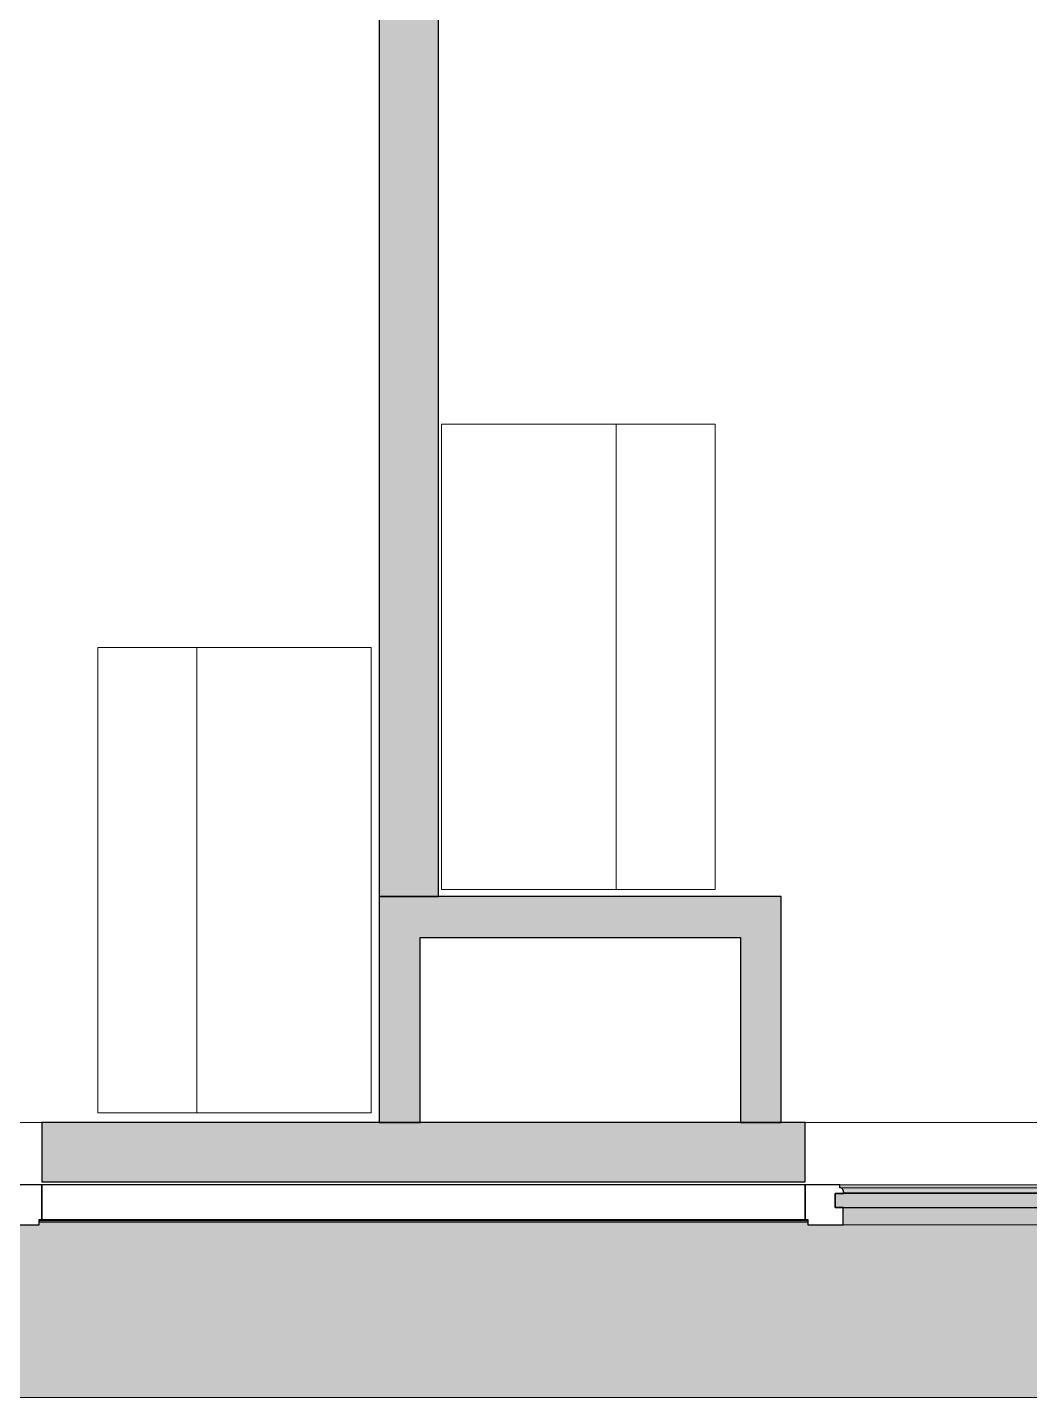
# Model space of a CAD drawing. Header units: millimetres. Extents: x 155927 to 317870, y -36033 to 97293.
# Drawn here: x 166870 to 168592, y 8897 to 11252 of the extents above; entities that cross this region are included whole.
import ezdxf

# ---------------------------------------------------------------- set-up
doc = ezdxf.new("R2010")
doc.units = ezdxf.units.MM
doc.header["$MEASUREMENT"] = 0
for name, color, linetype, lineweight in [('A-GLAZ', 7, 'CONTINUOUS', 9), ('A-WALL-PATT', 7, 'CONTINUOUS', 9), ('I-FURN', 8, 'CONTINUOUS', 9), ('I-WALL', 7, 'CONTINUOUS', 9)]:
    doc.layers.add(name, color=color, linetype=linetype, lineweight=lineweight)

msp = doc.modelspace()

# ---------------------------------------------------------------- hatches: boundary and pattern name
at = {"layer": 'A-GLAZ'}
h = msp.add_hatch(color=256, dxfattribs=at)
h.paths.add_polyline_path([(168270.4, 9255.8), (168267.6, 9257.5), (168268.9, 9256.4), (168270, 9255.9)], flags=0)
h.paths.add_polyline_path([(170981.4, 9255.8), (170978.6, 9257.5), (170979.9, 9256.4), (170981, 9255.9)], flags=0)
h.paths.add_polyline_path([(165558.4, 9255.8), (165555.6, 9257.5), (165556.9, 9256.4), (165558, 9255.9)], flags=0)
h.paths.add_polyline_path([(162847.4, 9255.8), (162844.6, 9257.5), (162845.9, 9256.4), (162847, 9255.9)], flags=0)
for points in [[(169543.8, 9257.5), (169547.6, 9257.5), (169547.6, 9262.5), (168266, 9262.5), (168266, 9257.5), (169541.8, 9257.5)], [(169541.8, 9252.6), (169543.6, 9256.2), (169543.8, 9257.5), (168268.9, 9257), (168271.6, 9253.9), (168272.3, 9252.6), (169541.4, 9252.6)], [(169555.6, 9223.6), (169555.6, 9247.5), (168258.1, 9247.5), (168258.1, 9223.6), (169104.9, 9223.6)], [(169104.9, 9248.6), (169540.4, 9248.6), (169541.6, 9252.6), (168272, 9251.5), (168273.3, 9248.6), (168503.4, 9248.6)], [(169541.6, 9193.6), (169541.6, 9223.6), (168272, 9223.6), (168272, 9193.6), (169104.9, 9193.6)], [(172112.1, 8896.6), (172417.8, 8896.6), (172417.8, 8933.6), (172317.8, 8933.6), (172317.8, 9198.3), (172313.5, 9198.3), (172313.5, 9193.6), (170922.2, 9193.6), (170922.2, 9198.3), (169602.5, 9198.3), (169602.5, 9193.6), (168211.2, 9193.6), (168211.2, 9198.3), (166890.5, 9198.3), (166890.5, 9193.6), (165499.2, 9193.6), (165499.2, 9198.3), (164179.5, 9198.3), (164179.5, 9193.6), (162788.2, 9193.6), (162788.2, 9198.3), (162783.8, 9198.3), (162783.8, 8896.6), (170909.2, 8896.6)]]:
    msp.add_hatch(color=256, dxfattribs=at).paths.add_polyline_path(points, flags=0)
h = msp.add_hatch(color=256, dxfattribs=at)
h.paths.add_polyline_path([(172317.8, 9198.3), (172317.8, 9200.4), (172313.5, 9200.4), (172313.5, 9198.3)], flags=0)
h.paths.add_polyline_path([(170922.2, 9198.3), (170922.2, 9200.4), (169602.5, 9200.4), (169602.5, 9198.3), (170912.5, 9198.3)], flags=0)
h.paths.add_polyline_path([(168211.2, 9198.3), (168211.2, 9200.4), (166890.5, 9200.4), (166890.5, 9198.3), (168201.5, 9198.3)], flags=0)
h.paths.add_polyline_path([(165499.2, 9198.3), (165499.2, 9200.4), (164179.5, 9200.4), (164179.5, 9198.3), (165496.2, 9198.3)], flags=0)
h.paths.add_polyline_path([(162788.2, 9198.3), (162788.2, 9200.4), (162783.8, 9200.4), (162783.8, 9198.3)], flags=0)
at = {"layer": 'A-WALL-PATT'}
for points in [[(167474.8, 9757.8), (167576.8, 9757.8), (167576.8, 13505.6), (167474.8, 13505.6), (167474.8, 9818)], [(168095.7, 9687.8), (168165.7, 9687.8), (168165.7, 9757.8), (167474.8, 9757.8), (167474.8, 9687.8), (167902, 9687.8)], [(167544.8, 9369.6), (167544.8, 9687.8), (167474.8, 9687.8), (167474.8, 9369.6)], [(168165.7, 9369.6), (168165.7, 9687.8), (168095.7, 9687.8), (168095.7, 9369.6)], [(166996.8, 9267.6), (166996.8, 9369.6), (166894.8, 9369.6), (166894.8, 9267.6)], [(168104.8, 9267.6), (168104.8, 9369.6), (166996.8, 9369.6), (166996.8, 9267.6), (167902, 9267.6)], [(168206.8, 9267.6), (168206.8, 9369.6), (168104.8, 9369.6), (168104.8, 9267.6)]]:
    msp.add_hatch(color=256, dxfattribs=at).paths.add_polyline_path(points, flags=0)

# ---------------------------------------------------------------- linework, layer by layer
at = {"layer": 'A-GLAZ', "lineweight": 30}
for p, q in [((166894.8, 9262.5), (166835.6, 9262.5)), ((168206.8, 9262.5), (166894.8, 9262.5)), ((166894.8, 9262.5), (166894.8, 9202.6)), ((166894.8, 9202.6), (166894.8, 9262.5)), ((168206.8, 9202.6), (168206.8, 9262.5)), ((168266, 9262.5), (168206.8, 9262.5)), ((168206.8, 9262.5), (168206.8, 9202.6)), ((168266, 9257.5), (168266, 9262.5)), ((168267.6, 9257.5), (168266, 9257.5)), ((169555.6, 9247.5), (168258.1, 9247.5)), ((168258.1, 9247.5), (168258.1, 9223.6)), ((168258.1, 9223.6), (168258.1, 9247.5)), ((168258.1, 9247.5), (168273.3, 9247.5)), ((168273.3, 9247.5), (168273.3, 9248.6)), ((168258.1, 9223.6), (169555.6, 9223.6)), ((168272, 9223.6), (168258.1, 9223.6)), ((168272, 9193.6), (168272, 9223.6)), ((166829.6, 9193.6), (166890.5, 9193.6)), ((166890.5, 9193.6), (166890.5, 9202.6)), ((166890.5, 9202.6), (166894.8, 9202.6)), ((166894.8, 9202.6), (168206.8, 9202.6)), ((168206.8, 9202.6), (168211.2, 9202.6)), ((168211.2, 9202.6), (168211.2, 9193.6)), ((168211.2, 9193.6), (168272, 9193.6))]:
    msp.add_line(p, q, dxfattribs=at)
at = {"layer": 'A-GLAZ'}
for p, q in [((169547.6, 9262.5), (168266, 9262.5)), ((168266, 9257.5), (168267.6, 9257.5)), ((168267.6, 9257.5), (169546.1, 9257.5)), ((168273.3, 9248.6), (169540.4, 9248.6)), ((166890.5, 9200.4), (168211.2, 9200.4)), ((166890.5, 9198.3), (168211.2, 9198.3)), ((168272, 9193.6), (169541.6, 9193.6)), ((162783.8, 8896.6), (172417.8, 8896.6))]:
    msp.add_line(p, q, dxfattribs=at)
at = {"layer": 'A-GLAZ', "lineweight": 30}
for centre, radius, start, end in [((168266.5, 9252.2), 5.36, 3.4261, 78.0476), ((168279.2, 9253), 7.4, 183.4261, 216.5739)]:
    msp.add_arc(centre, radius, start, end, dxfattribs=at)
at = {"layer": 'A-GLAZ'}
for points, knots in [([(168270, 9256.2), (168270, 9256.3), (168269.8, 9256.4), (168269.5, 9256.7), (168269.1, 9256.9), (168268.4, 9257.3), (168267.9, 9257.4), (168267.6, 9257.5)], [0.6, 0.6, 0.6, 0.6, 0.625, 0.7, 0.775, 0.85, 1, 1, 1, 1]), ([(168271.8, 9252.6), (168271.8, 9253), (168271.7, 9253.7), (168271.4, 9254.5), (168271.1, 9254.9), (168271, 9255.1), (168271, 9255.2)], [0, 0, 0, 0, 0.2, 0.3, 0.35, 0.4, 0.4, 0.4, 0.4])]:
    msp.add_open_spline(points, degree=3, knots=knots, dxfattribs=at)
msp.add_open_spline([(168273.3, 9248.6), (168273, 9249), (168272.7, 9249.4), (168272.5, 9249.8)], degree=3, dxfattribs=at)
at = {"layer": 'I-FURN'}
for p, q in [((167581.8, 10570.1), (167581.8, 9770.1)), ((167881.8, 10570.1), (167581.8, 10570.1)), ((167881.8, 9770.1), (167881.8, 10570.1)), ((168051.8, 10570.1), (167881.8, 10570.1)), ((168051.8, 9770.1), (168051.8, 10570.1)), ((167161, 10186.1), (166991, 10186.1)), ((166991, 10186.1), (166991, 9386.1)), ((167461, 10186.1), (167161, 10186.1)), ((167161, 10186.1), (167161, 9386.1)), ((167461, 9386.1), (167461, 10186.1)), ((167581.8, 9770.1), (167881.8, 9770.1)), ((167881.8, 9770.1), (168051.8, 9770.1)), ((166991, 9386.1), (167161, 9386.1)), ((167161, 9386.1), (167461, 9386.1))]:
    msp.add_line(p, q, dxfattribs=at)
at = {"layer": 'I-WALL', "lineweight": 30}
for p, q in [((167474.8, 13505.6), (167474.8, 9757.8)), ((167576.8, 9757.8), (167576.8, 13505.6)), ((167474.8, 9757.8), (167576.8, 9757.8)), ((168165.7, 9757.8), (167474.8, 9757.8)), ((167474.8, 9757.8), (167474.8, 9687.8)), ((168165.7, 9687.8), (168165.7, 9757.8)), ((167474.8, 9687.8), (167474.8, 9369.6)), ((167544.8, 9687.8), (168095.7, 9687.8)), ((167544.8, 9369.6), (167544.8, 9687.8)), ((168095.7, 9687.8), (168095.7, 9369.6)), ((168165.7, 9369.6), (168165.7, 9687.8)), ((166996.8, 9369.6), (166894.8, 9369.6)), ((166894.8, 9369.6), (166894.8, 9267.6)), ((168104.8, 9369.6), (166996.8, 9369.6)), ((167474.8, 9369.6), (167544.8, 9369.6)), ((168095.7, 9369.6), (168165.7, 9369.6)), ((168206.8, 9369.6), (168104.8, 9369.6)), ((168206.8, 9267.6), (168206.8, 9369.6)), ((166894.8, 9267.6), (166996.8, 9267.6)), ((166996.8, 9267.6), (168104.8, 9267.6)), ((168104.8, 9267.6), (168206.8, 9267.6))]:
    msp.add_line(p, q, dxfattribs=at)
at = {"layer": 'I-WALL'}
for p, q in [((165494.8, 9369.6), (166894.8, 9369.6)), ((168206.8, 9369.6), (169606.8, 9369.6))]:
    msp.add_line(p, q, dxfattribs=at)

doc.saveas('drawing.dxf')
